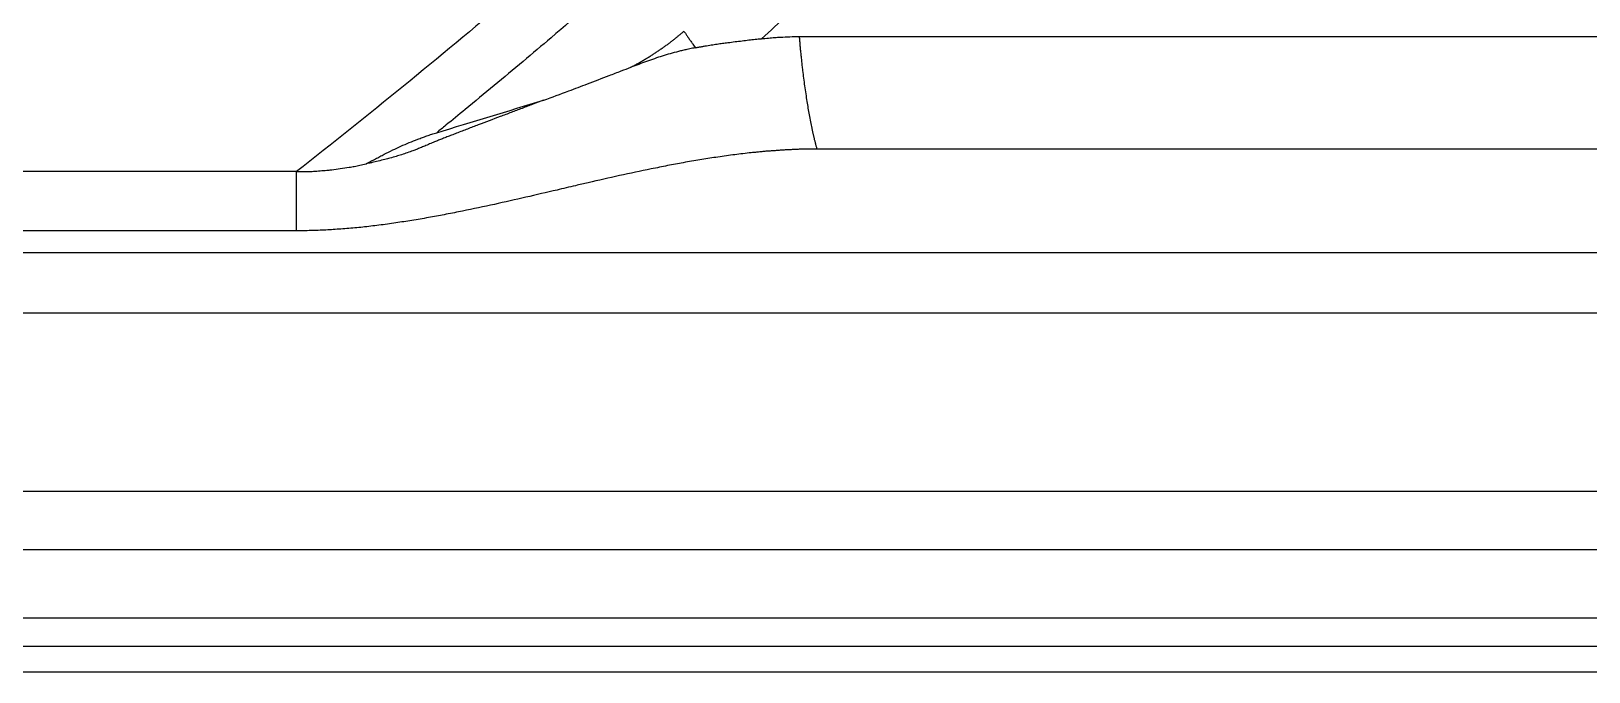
# Model space of a CAD drawing. Extents: x 525 to 613, y 487 to 635.
# Drawn here: x 541.88 to 553.06, y 505.55 to 510.15 of the extents above; entities that cross this region are included whole.
import ezdxf

# ---------------------------------------------------------------- set-up
doc = ezdxf.new("R2010")
doc.units = 0
doc.header["$MEASUREMENT"] = 0
doc.layers.add('1', color=4, linetype='Continuous')
doc.layers.add('STD TEST', color=3, linetype='Continuous')

# ---------------------------------------------------------------- blocks, each defined once
blk = doc.blocks.new('2023 VANGUARD')
at = {"layer": '1', "color": 3, "linetype": 'Continuous', "lineweight": 25}
for p, q in [((-21.565, -82.581), (5.553, -82.581)), ((-23.403, -83.038), (-23.401, -83.038)), ((5.622, -83.389), (-21.438, -83.389)), ((5.799, -84.135), (-38.5, -84.135)), ((-38.5, -84.565), (5.834, -84.565)), ((5.533, -85.846), (-38.735, -85.846)), ((-39.244, -86.264), (5.776, -86.264)), ((-39.877, -86.755), (5.58, -86.755)), ((-40.154, -86.958), (5.506, -86.958))]:
    blk.add_line(p, q, dxfattribs=at)
at = {"layer": '1', "linetype": 'Continuous', "lineweight": 25}
blk.add_line((-40.571, -87.142), (40.571, -87.142), dxfattribs=at)
at = {"layer": '1', "color": 3, "linetype": 'Continuous', "lineweight": 25}
for points, knots in [([(-19.458, -78.17), (-19.567, -78.293), (-19.676, -78.415), (-19.896, -78.658), (-20.007, -78.779), (-20.341, -79.14), (-20.566, -79.379), (-21.249, -80.087), (-21.715, -80.547), (-22.669, -81.446), (-23.157, -81.884), (-23.904, -82.522), (-24.156, -82.731), (-24.664, -83.144), (-24.921, -83.348), (-25.178, -83.551)], [0, 0, 0, 0, 0.0625, 0.0625, 0.125, 0.125, 0.25, 0.25, 0.5, 0.5, 0.75, 0.75, 0.875, 0.875, 1, 1, 1, 1]), ([(-17.536, -78.165), (-17.632, -78.273), (-17.803, -78.466), (-18.064, -78.76), (-18.311, -79.036), (-18.572, -79.326), (-18.827, -79.608), (-19.09, -79.895), (-19.351, -80.174), (-19.588, -80.423), (-19.795, -80.637), (-19.975, -80.821), (-20.157, -81.004), (-20.339, -81.185), (-20.523, -81.366), (-20.708, -81.545), (-20.894, -81.723), (-21.081, -81.901), (-21.269, -82.076), (-21.458, -82.251), (-21.648, -82.425), (-21.775, -82.54), (-21.839, -82.597)], [0, 0, 0, 0, 0.070446, 0.125027, 0.190683, 0.250052, 0.31463, 0.375053, 0.439022, 0.500026, 0.541741, 0.583442, 0.62513, 0.666807, 0.708474, 0.750132, 0.791784, 0.833431, 0.875075, 0.916716, 0.958357, 1, 1, 1, 1]), ([(-19.053, -78.339), (-19.076, -78.365), (-19.123, -78.418), (-19.195, -78.499), (-19.27, -78.584), (-19.364, -78.69), (-19.467, -78.805), (-19.566, -78.915), (-19.657, -79.015), (-19.76, -79.127), (-19.895, -79.274), (-20.062, -79.453), (-20.348, -79.756), (-20.828, -80.252), (-21.415, -80.834), (-22.016, -81.404), (-22.45, -81.802), (-22.897, -82.2), (-23.232, -82.491), (-23.552, -82.762), (-23.758, -82.934), (-23.943, -83.086), (-24.081, -83.199), (-24.149, -83.254), (-24.171, -83.272)], [0, 0, 0, 0, 0.014619, 0.029856, 0.045709, 0.062178, 0.089754, 0.110601, 0.124725, 0.146605, 0.174722, 0.209072, 0.24965, 0.350567, 0.499837, 0.597881, 0.699822, 0.748303, 0.849856, 0.887033, 0.92491, 0.962941, 0.987974, 1, 1, 1, 1]), ([(-22.776, -82.802), (-22.768, -82.797), (-22.751, -82.788), (-22.727, -82.775), (-22.703, -82.761), (-22.679, -82.747), (-22.656, -82.733), (-22.633, -82.719), (-22.611, -82.705), (-22.589, -82.691), (-22.568, -82.676), (-22.547, -82.662), (-22.527, -82.647), (-22.506, -82.633), (-22.487, -82.618), (-22.468, -82.603), (-22.449, -82.588), (-22.431, -82.573), (-22.413, -82.558), (-22.401, -82.548), (-22.395, -82.543)], [0, 0, 0, 0, 0.0627926, 0.1246356, 0.1855439, 0.2455335, 0.304621, 0.362824, 0.420161, 0.4766514, 0.5323157, 0.5871753, 0.6412526, 0.6945712, 0.7471555, 0.7990312, 0.8502251, 0.900765, 0.95068, 1, 1, 1, 1]), ([(-22.395, -82.543), (-22.393, -82.545), (-22.39, -82.55), (-22.384, -82.558), (-22.379, -82.567), (-22.373, -82.575), (-22.366, -82.585), (-22.36, -82.594), (-22.353, -82.604), (-22.345, -82.615), (-22.338, -82.626), (-22.33, -82.637), (-22.321, -82.649), (-22.316, -82.658), (-22.313, -82.662)], [0, 0, 0, 0, 0.074663, 0.15095, 0.228854, 0.308366, 0.389475, 0.472163, 0.556409, 0.642189, 0.729474, 0.818231, 0.90842, 1, 1, 1, 1]), ([(-22.313, -82.662), (-22.319, -82.663), (-22.333, -82.666), (-22.353, -82.67), (-22.377, -82.675), (-22.404, -82.681), (-22.445, -82.691), (-22.494, -82.704), (-22.551, -82.721), (-22.607, -82.74), (-22.664, -82.76), (-22.72, -82.781), (-22.757, -82.795), (-22.776, -82.802)], [0, 0, 0, 0, 0.0401719, 0.08186, 0.1250012, 0.1880311, 0.2499867, 0.3789752, 0.4999822, 0.6250189, 0.749904, 0.873904, 1, 1, 1, 1]), ([(-22.313, -82.662), (-22.305, -82.66), (-22.289, -82.657), (-22.266, -82.653), (-22.243, -82.649), (-22.221, -82.645), (-22.199, -82.642), (-22.178, -82.638), (-22.157, -82.635), (-22.137, -82.632), (-22.117, -82.629), (-22.098, -82.627), (-22.068, -82.623), (-22.028, -82.618), (-21.978, -82.612), (-21.93, -82.606), (-21.884, -82.601), (-21.854, -82.598), (-21.839, -82.597)], [0, 0, 0, 0, 0.052023, 0.102754, 0.152184, 0.200306, 0.247115, 0.292606, 0.336772, 0.379611, 0.421119, 0.461293, 0.500131, 0.609264, 0.713852, 0.813854, 0.909243, 1, 1, 1, 1]), ([(-21.839, -82.597), (-21.822, -82.595), (-21.79, -82.592), (-21.744, -82.588), (-21.693, -82.585), (-21.634, -82.582), (-21.589, -82.581), (-21.565, -82.581)], [0, 0, 0, 0, 0.188283, 0.354948, 0.50002, 0.744011, 1, 1, 1, 1]), ([(-21.438, -83.389), (-21.439, -83.385), (-21.441, -83.379), (-21.444, -83.368), (-21.447, -83.358), (-21.449, -83.348), (-21.452, -83.337), (-21.455, -83.327), (-21.457, -83.317), (-21.459, -83.308), (-21.462, -83.298), (-21.464, -83.289), (-21.466, -83.28), (-21.468, -83.271), (-21.47, -83.263), (-21.471, -83.255), (-21.473, -83.247), (-21.481, -83.212), (-21.493, -83.148), (-21.51, -83.046), (-21.526, -82.939), (-21.537, -82.851), (-21.545, -82.789), (-21.548, -82.754), (-21.552, -82.719), (-21.556, -82.685), (-21.559, -82.65), (-21.562, -82.616), (-21.564, -82.593), (-21.565, -82.581)], [0, 0, 0, 0, 0.020425, 0.040206, 0.059343, 0.077836, 0.095685, 0.112891, 0.129453, 0.14537, 0.160644, 0.175274, 0.18926, 0.202603, 0.215301, 0.227356, 0.238767, 0.249533, 0.381293, 0.49967, 0.628223, 0.74936, 0.786299, 0.822859, 0.859041, 0.894845, 0.930273, 0.965324, 1, 1, 1, 1]), ([(-23.401, -83.038), (-23.341, -83.016), (-23.237, -82.977), (-23.081, -82.918), (-22.955, -82.87), (-22.851, -82.83), (-22.799, -82.81), (-22.776, -82.802)], [0, 0, 0, 0, 0.284253, 0.499983, 0.74999, 0.889449, 1, 1, 1, 1]), ([(-23.403, -83.038), (-23.428, -83.048), (-23.48, -83.067), (-23.558, -83.097), (-23.636, -83.126), (-23.741, -83.166), (-23.846, -83.205), (-23.937, -83.24), (-23.989, -83.26), (-24.027, -83.275), (-24.063, -83.289), (-24.097, -83.302), (-24.128, -83.314), (-24.158, -83.326), (-24.183, -83.336), (-24.204, -83.345), (-24.222, -83.352), (-24.239, -83.36), (-24.256, -83.367), (-24.273, -83.374), (-24.292, -83.382), (-24.315, -83.391), (-24.36, -83.408), (-24.408, -83.425), (-24.463, -83.442), (-24.504, -83.453), (-24.547, -83.465), (-24.59, -83.475), (-24.627, -83.484), (-24.656, -83.491), (-24.671, -83.494), (-24.678, -83.495)], [0, 0, 0, 0, 0.061108, 0.123704, 0.186293, 0.248879, 0.374058, 0.436659, 0.467384, 0.499272, 0.527246, 0.553835, 0.578936, 0.602491, 0.624504, 0.639467, 0.653985, 0.66806, 0.681735, 0.695035, 0.707975, 0.729518, 0.749722, 0.812269, 0.841181, 0.874844, 0.90208, 0.937473, 0.968796, 0.984658, 1, 1, 1, 1]), ([(-24.678, -83.495), (-24.666, -83.489), (-24.644, -83.477), (-24.611, -83.459), (-24.579, -83.443), (-24.538, -83.421), (-24.488, -83.396), (-24.407, -83.359), (-24.336, -83.329), (-24.274, -83.306), (-24.246, -83.296), (-24.224, -83.288), (-24.206, -83.283), (-24.189, -83.277), (-24.177, -83.274), (-24.171, -83.272)], [0, 0, 0, 0, 0.0687515, 0.1345021, 0.1972572, 0.2570233, 0.3798475, 0.4933806, 0.7293162, 0.795391, 0.8593918, 0.8939988, 0.9282693, 0.964904, 1, 1, 1, 1]), ([(-21.438, -83.389), (-21.447, -83.389), (-21.465, -83.389), (-21.492, -83.389), (-21.519, -83.39), (-21.547, -83.39), (-21.575, -83.391), (-21.603, -83.392), (-21.631, -83.394), (-21.66, -83.395), (-21.689, -83.397), (-21.718, -83.399), (-21.747, -83.401), (-21.776, -83.403), (-21.806, -83.405), (-21.836, -83.408), (-21.866, -83.411), (-21.896, -83.414), (-21.956, -83.42), (-22.046, -83.431), (-22.164, -83.448), (-22.282, -83.466), (-22.398, -83.486), (-22.514, -83.508), (-22.667, -83.539), (-22.858, -83.579), (-23.039, -83.62), (-23.188, -83.655), (-23.337, -83.69), (-23.531, -83.735), (-23.756, -83.787), (-23.947, -83.827), (-24.1, -83.857), (-24.217, -83.879), (-24.332, -83.899), (-24.451, -83.917), (-24.569, -83.934), (-24.668, -83.946), (-24.745, -83.954), (-24.802, -83.959), (-24.858, -83.963), (-24.913, -83.967), (-24.967, -83.97), (-25.021, -83.973), (-25.074, -83.974), (-25.126, -83.976), (-25.16, -83.976), (-25.177, -83.976)], [0, 0, 0, 0, 0.006856, 0.013768, 0.020737, 0.027765, 0.034852, 0.042001, 0.049212, 0.056487, 0.063827, 0.071232, 0.078704, 0.086245, 0.093854, 0.101533, 0.109284, 0.117106, 0.125001, 0.15558, 0.1875, 0.217993, 0.249999, 0.28041, 0.312494, 0.374999, 0.437499, 0.463049, 0.500001, 0.562503, 0.625003, 0.687507, 0.719561, 0.750003, 0.781981, 0.812502, 0.844402, 0.875, 0.88984, 0.904427, 0.918765, 0.932863, 0.946728, 0.960365, 0.973785, 0.986993, 1, 1, 1, 1]), ([(-25.178, -83.551), (-25.17, -83.551), (-25.156, -83.551), (-25.134, -83.551), (-25.111, -83.55), (-25.089, -83.55), (-25.066, -83.549), (-25.043, -83.547), (-25.019, -83.546), (-24.996, -83.544), (-24.972, -83.542), (-24.948, -83.54), (-24.912, -83.536), (-24.862, -83.529), (-24.808, -83.521), (-24.761, -83.513), (-24.721, -83.505), (-24.693, -83.499), (-24.678, -83.495)], [0, 0, 0, 0, 0.0424947, 0.0855875, 0.1292762, 0.173559, 0.218434, 0.2638991, 0.3099526, 0.3565924, 0.403817, 0.4516246, 0.5000135, 0.619303, 0.7499683, 0.824724, 0.9080693, 1, 1, 1, 1]), ([(-25.177, -83.976), (-25.177, -83.955), (-25.177, -83.929), (-25.177, -83.868), (-25.177, -83.833), (-25.177, -83.758), (-25.177, -83.717), (-25.177, -83.634), (-25.178, -83.592), (-25.178, -83.551)], [0, 0, 0, 0, 0.25, 0.25, 0.5, 0.5, 0.75, 0.75, 1, 1, 1, 1]), ([(-25.177, -83.976), (-25.626, -83.976), (-26.594, -83.976), (-28.152, -83.977), (-29.924, -83.978), (-32.287, -83.978), (-35.169, -83.979), (-37.39, -83.979), (-38.5, -83.98)], [0, 0, 0, 0, 0.100984, 0.217979, 0.350984, 0.5, 0.75, 1, 1, 1, 1])]:
    blk.add_open_spline(points, degree=3, knots=knots, dxfattribs=at)
for points in [[(-24.171, -83.272), (-23.916, -83.194), (-23.659, -83.116), (-23.403, -83.038)], [(-25.178, -83.551), (-29.618, -83.551), (-34.059, -83.55), (-38.5, -83.55)]]:
    blk.add_open_spline(points, degree=3, dxfattribs=at)
blk = doc.blocks.new('2026 Vanguard')
at = {"layer": 'STD TEST', "color": 1}
blk.add_blockref('2023 VANGUARD', (44.161, 88.209), dxfattribs=at)

msp = doc.modelspace()

# ---------------------------------------------------------------- block references
at = {"layer": '1'}
msp.add_blockref('2026 Vanguard', (524.798, 504.482), dxfattribs=at)

doc.saveas('drawing.dxf')
